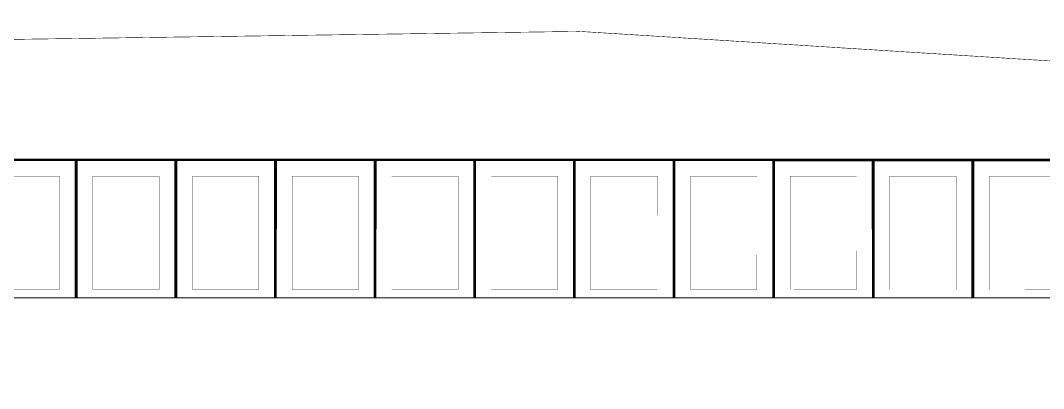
# Model space of a CAD drawing. Header units: centimetres. Extents: x -6122352 to 6876996, y -1694241 to 2592194.
# Drawn here: x 132226 to 317063, y 50035 to 116538 of the extents above; entities that cross this region are included whole.
import ezdxf

# ---------------------------------------------------------------- set-up
doc = ezdxf.new("R2010")
doc.units = ezdxf.units.CM
doc.header["$MEASUREMENT"] = 0
doc.linetypes.add('XR-AR-END-SETTING OUT PLAN$0$23261-XR-AR-SI-GF$0$HIDDEN', pattern=[0.375, 0.25, -0.125])
doc.layers.add('08-Compound Wall-2', color=6, linetype='Continuous', lineweight=25, true_color=0xff00ff)
doc.layers.add('23585-XR-AR-DAMAC PLOT LIMITS$0$1-Open Space', color=7, linetype='Continuous', lineweight=5, true_color=0x90cf5a)
doc.layers.add('23585-XR-AR-BOUNDARY WALLS AND SETBACKS$0$setback', color=7, linetype='XR-AR-END-SETTING OUT PLAN$0$23261-XR-AR-SI-GF$0$HIDDEN')
doc.layers.add('@MI-REF LAYER', color=7, linetype='Continuous')
doc.layers.add('23585-XR-AR-DAMAC PLOT LIMITS$0$1-LV3', color=231, linetype='Continuous', lineweight=5)
doc.layers.add('A-ANNO-TEXT', color=3, linetype='Continuous', lineweight=25)
doc.layers.add('23585-XR-AR-DAMAC PLOT LIMITS$0$D-Phase New', color=7, linetype='Continuous', true_color=0x000080)

# ---------------------------------------------------------------- blocks, each defined once
blk = doc.blocks.new('23585-XR-AR-BOUNDARY WALLS AND SETBACKS')
at = {"layer": '08-Compound Wall-2'}
for points in [[(496560.45, 2769179.38), (496541.99, 2769196.25), (496529.83, 2769182.97), (496523.13, 2769175.65), (496517.67, 2769169.7), (496505.51, 2769156.43), (496493.35, 2769143.16), (496481.19, 2769129.89), (496469.03, 2769116.62), (496456.87, 2769103.35), (496444.71, 2769090.08), (496432.55, 2769076.8), (496420.39, 2769063.53), (496408.23, 2769050.26), (496396.07, 2769036.99), (496414.5, 2769020.1)], [(496560.31, 2769179.23), (496542.01, 2769195.96), (496530.05, 2769182.91), (496548.34, 2769166.16)], [(496548.2, 2769166.01), (496529.91, 2769182.77), (496523.27, 2769175.52), (496517.89, 2769169.64), (496536.18, 2769152.89)], [(496536.04, 2769152.74), (496517.75, 2769169.49), (496505.73, 2769156.37), (496524.01, 2769139.62)], [(496523.88, 2769139.47), (496505.59, 2769156.22), (496493.57, 2769143.1), (496511.85, 2769126.35)], [(496511.72, 2769126.2), (496493.43, 2769142.95), (496481.41, 2769129.83), (496499.69, 2769113.07)], [(496499.56, 2769112.93), (496481.27, 2769129.68), (496469.25, 2769116.56), (496487.53, 2769099.8)], [(496487.4, 2769099.66), (496469.11, 2769116.41), (496457.09, 2769103.29), (496475.37, 2769086.53)], [(496475.24, 2769086.38), (496456.95, 2769103.14), (496444.93, 2769090.01), (496463.21, 2769073.26)], [(496463.08, 2769073.11), (496444.79, 2769089.87), (496432.77, 2769076.74), (496451.05, 2769059.99)], [(496450.92, 2769059.84), (496432.63, 2769076.6), (496420.61, 2769063.47), (496438.89, 2769046.72)], [(496438.76, 2769046.57), (496420.47, 2769063.32), (496408.45, 2769050.2), (496426.73, 2769033.45)]]:
    blk.add_lwpolyline(points, dxfattribs=at)
at = {"layer": '23585-XR-AR-BOUNDARY WALLS AND SETBACKS$0$setback', "ltscale": 40, "const_width": 0.05}
for points in [[(496557.32, 2769178.18), (496549.19, 2769169.31), (496534.07, 2769183.16), (496542.18, 2769192.01)], [(496545.14, 2769164.89), (496537.03, 2769156.04), (496521.91, 2769169.89), (496525.34, 2769173.63), (496530.02, 2769178.74)], [(496532.97, 2769151.62), (496524.87, 2769142.77), (496509.75, 2769156.62), (496517.86, 2769165.47)], [(496520.81, 2769138.34), (496518.96, 2769136.32), (496512.71, 2769129.5), (496497.59, 2769143.35), (496505.7, 2769152.19)], [(496508.65, 2769125.07), (496500.55, 2769116.23), (496485.43, 2769130.07), (496493.54, 2769138.92)], [(496496.49, 2769111.8), (496488.39, 2769102.95), (496473.27, 2769116.8), (496481.38, 2769125.65)], [(496484.33, 2769098.53), (496476.23, 2769089.68), (496461.11, 2769103.53), (496469.22, 2769112.38)], [(496472.17, 2769085.26), (496464.07, 2769076.41), (496448.95, 2769090.26), (496457.06, 2769099.11)], [(496460.01, 2769071.99), (496451.91, 2769063.14), (496436.79, 2769076.99), (496444.9, 2769085.84)], [(496447.85, 2769058.72), (496439.75, 2769049.87), (496424.63, 2769063.72), (496432.74, 2769072.57)], [(496435.69, 2769045.45), (496427.59, 2769036.6), (496412.47, 2769050.45), (496420.58, 2769059.29)]]:
    blk.add_lwpolyline(points, close=True, dxfattribs=at)
blk = doc.blocks.new('A$C9d9485f6')
at = {"layer": 'A-ANNO-TEXT', "rotation": 312.4881850805905}
blk.add_blockref('23585-XR-AR-BOUNDARY WALLS AND SETBACKS', (-2377088.53, -1504219.25), dxfattribs=at)
blk = doc.blocks.new('23585-XR-AR-DAMAC PLOT LIMITS')
at = {"layer": '23585-XR-AR-DAMAC PLOT LIMITS$0$1-LV3', "color": 251, "true_color": 0x636466}
for points in [[(496560.45, 2769179.38), (496548.27, 2769166.09), (496529.83, 2769182.97), (496541.99, 2769196.25)], [(496548.27, 2769166.09), (496536.11, 2769152.81), (496517.67, 2769169.7), (496523.13, 2769175.65), (496529.83, 2769182.97)], [(496536.11, 2769152.81), (496523.95, 2769139.54), (496505.51, 2769156.43), (496517.67, 2769169.7)], [(496523.95, 2769139.54), (496520.07, 2769135.31), (496511.79, 2769126.27), (496493.35, 2769143.16), (496505.51, 2769156.43)], [(496511.79, 2769126.27), (496499.63, 2769113), (496481.19, 2769129.89), (496493.35, 2769143.16)], [(496499.63, 2769113), (496487.47, 2769099.73), (496469.03, 2769116.62), (496481.19, 2769129.89)], [(496487.47, 2769099.73), (496475.31, 2769086.46), (496456.87, 2769103.35), (496469.03, 2769116.62)], [(496475.31, 2769086.46), (496463.15, 2769073.19), (496444.71, 2769090.08), (496456.87, 2769103.35)], [(496463.15, 2769073.19), (496450.99, 2769059.92), (496432.55, 2769076.8), (496444.71, 2769090.08)], [(496450.99, 2769059.92), (496438.83, 2769046.64), (496420.39, 2769063.53), (496432.55, 2769076.8)], [(496438.83, 2769046.64), (496426.67, 2769033.37), (496408.23, 2769050.26), (496420.39, 2769063.53)]]:
    blk.add_lwpolyline(points, close=True, dxfattribs=at)
at = {"layer": '23585-XR-AR-DAMAC PLOT LIMITS$0$1-Open Space', "color": 251, "true_color": 0x636466}
blk.add_lwpolyline([(496408.23, 2769050.26), (496420.39, 2769063.53), (496432.55, 2769076.8), (496444.71, 2769090.08), (496456.87, 2769103.35), (496469.03, 2769116.62), (496481.19, 2769129.89), (496493.35, 2769143.16), (496505.51, 2769156.43), (496517.67, 2769169.7), (496523.13, 2769175.65), (496529.83, 2769182.97), (496541.99, 2769196.25)], dxfattribs=at)
at = {"layer": '23585-XR-AR-DAMAC PLOT LIMITS$0$D-Phase New', "color": 8, "const_width": 0.1}
blk.add_lwpolyline([(496900.1, 2769610.96), (496921.28, 2769621.25), (496936.56, 2769633.58), (496885.44, 2769737.97), (496874.35, 2769760.79), (496832.05, 2769846.37, 0.006928), (496746.31, 2769775.07, 0.049904), (496192.24, 2769196.16), (496366.34, 2769035.68), (496464.74, 2769146.2), (496601.21, 2769277.62), (496681.41, 2769354.87), (496699.47, 2769372.26), (496774.4, 2769438.43), (496894.23, 2769525.45), (496932.27, 2769551.82, -0.033948)], format="xyb", close=True, dxfattribs=at)
blk.add_lwpolyline([(496601.21, 2769277.62), (496464.74, 2769146.2), (496228.1, 2768880.43), (496168.33, 2768809.16), (496078.62, 2768680.77), (496105.93, 2768679.22), (496129.8, 2768616.14), (496145.39, 2768614.07), (496160.98, 2768611.8), (496176.56, 2768609.32), (496192.12, 2768606.63), (496207.66, 2768603.73), (496223.18, 2768600.63), (496238.66, 2768597.32), (496254.12, 2768593.8), (496269.53, 2768590.08), (496284.91, 2768586.14), (496300.24, 2768582.01), (496315.52, 2768577.67), (496330.75, 2768573.12), (496345.92, 2768568.38), (496361.03, 2768563.43), (496376.07, 2768558.28)], dxfattribs=at)
blk = doc.blocks.new('A$Cf093b529')
at = {"layer": 'A-ANNO-TEXT'}
blk.add_blockref('23585-XR-AR-DAMAC PLOT LIMITS', (-495391.99, -2768603.44), dxfattribs=at)

msp = doc.modelspace()

# ---------------------------------------------------------------- block references
at = {"layer": '@MI-REF LAYER', "xscale": 1000, "yscale": 1000, "zscale": 1000}
msp.add_blockref('A$C9d9485f6', (-23958.95046, 48155.57226), dxfattribs=at)
at = {"layer": '@MI-REF LAYER', "xscale": 1000, "yscale": 1000, "zscale": 1000, "rotation": 312.4882903633292}
msp.add_blockref('A$Cf093b529', (-891608.73293, 539022.72011), dxfattribs=at)

doc.saveas('drawing.dxf')
